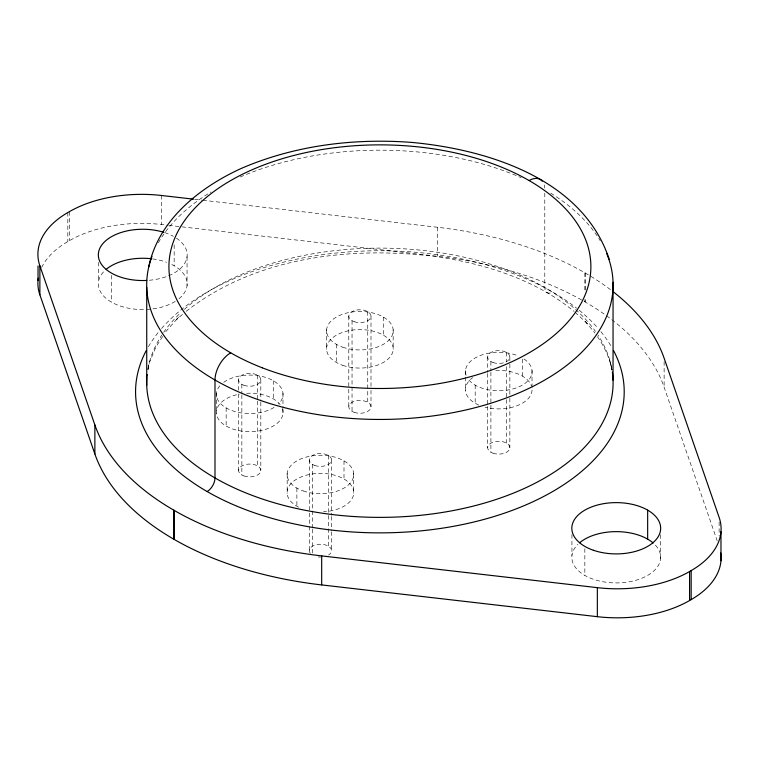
<?xml version="1.0" encoding="UTF-8"?>
<svg xmlns="http://www.w3.org/2000/svg" width="759" height="759" viewBox="0 0 759 759"><rect width="100%" height="100%" fill="white"/><g stroke="black" fill="none" stroke-linecap="round" stroke-linejoin="round"><path stroke-width="0.57" stroke-dasharray="3.79 2.85" d="M148.024 369.301L148.783 364.737L147.939 369.168M147.939 370.003L149.675 361.939L156.05 346.749L162.711 336.37M165.747 331.645L178.811 317.006L176.686 319.349L182.758 314.207M186.23 311.266C255.868 256.817 350.478 245.973 435.96 256.533C485.191 263.961 535.161 279.378 574.155 311.465M41.65 267.462A102.161 58.984 0 0 1 67.826 241.58L69.43 240.65A102.161 58.984 0 0 1 161.658 224.522L167.549 225.195M194.646 199.304L201.714 200.12M202.89 200.253L437.317 227.254A288.724 166.695 0 0 1 584.98 272.861L585.142 272.946A288.724 166.695 0 0 1 611.042 290.099M168.726 225.328L437.317 256.267A288.724 166.695 0 0 1 584.98 301.873L585.142 301.959A288.724 166.695 0 0 1 664.125 387.213L717.189 540.759M575.056 312.205L587.219 323.514L585.047 321.123L594.866 332.926M597.361 336.588C604.43 346.512 609.524 357.944 612.029 369.861A233.203 134.637 0 0 0 598.007 335.108M612.029 369.861L609.638 359.643L611.906 370.269M719.124 521.993L719.124 535.92M664.125 361.682L664.125 387.213M660.548 534.734L660.548 559.108M585.142 272.946L585.142 290.355M585.142 299.644L585.142 301.959M584.98 272.861L584.98 290.27M584.98 299.549L584.98 301.873M584.838 548.719L584.838 575.417M571.944 534.564L571.944 555.446M544.791 193.156L544.791 287.538A11.1 6.414 -60 0 0 552.647 292.073M532.021 370.525L532.021 387.526M522.306 359.064L522.306 376.066M509.858 357.024L509.858 362.916M509.858 364.092L509.858 397.061M509.858 398.238L509.858 447.696M506.604 352.489L506.604 361.91M506.604 366.625L506.604 398.418M506.604 399.595L506.604 443.161M490.902 361.559L490.902 370.98M490.902 372.157L490.902 403.949M490.902 405.126L490.902 452.231M487.648 357.024L487.648 372.327M487.648 373.513L487.648 405.306M487.648 406.482L487.648 447.696M475.191 385.136L475.191 403.266M465.485 370.525L465.485 390.676M437.317 227.254L437.317 256.267M393.162 329.691L393.162 349.833M383.447 317.091L383.447 335.231M370.999 316.19L370.999 389.196M370.999 390.373L370.999 406.862M367.745 311.655L367.745 402.327M353.713 473.474L353.713 493.616M352.043 320.715L352.043 411.387M348.789 316.19L348.789 388.02M348.789 389.196L348.789 406.862M343.998 460.874L343.998 479.014M336.332 344.292L336.332 362.432M331.55 459.973L331.55 515.314M331.55 516.49L331.55 530.626M331.55 531.803L331.55 550.645M328.296 455.438L328.296 514.317M328.296 515.494L328.296 546.11M326.626 329.691L326.626 349.833M312.585 464.508L312.585 528.093M312.585 529.27L312.585 555.171M309.34 459.973L309.34 550.645M296.883 488.075L296.883 506.215M287.177 473.474L287.177 493.616M282.974 393.304L282.974 408.038M282.974 408.911L282.974 413.446M273.268 380.705L273.268 398.845M260.811 379.804L260.811 400.999M260.811 402.175L260.811 470.476M257.557 375.269L257.557 399.993M257.557 401.169L257.557 465.941M241.855 384.329L241.855 393.75M241.855 394.936L241.855 475.001M238.601 379.804L238.601 392.754M238.601 393.93L238.601 470.476M226.154 407.906L226.154 426.046M216.438 393.304L216.438 413.446M187.056 256.722L187.056 285.745M174.162 244.882L174.162 265.773M161.658 195.499L161.658 224.522M111.345 275.356L111.345 302.044M98.452 262.348L98.452 282.082M69.43 211.638L69.43 240.65M67.826 212.558L67.826 241.58M544.184 184.968A22.21 12.827 -60 0 1 544.725 188.023M158.365 242.747A233.203 134.637 0 0 1 211.03 191.961M240.233 176.989A233.203 134.637 0 0 1 521.12 177.672M550.702 193.156A233.203 134.637 0 0 1 600.331 240.878M148.043 368.286A233.203 134.637 0 0 1 161.781 335.099M163.64 332.357A233.203 134.637 0 0 1 181.031 312.414M184.342 309.387A233.203 134.637 0 0 1 401.473 248.677A233.203 134.637 0 0 1 595.502 331.446M148.366 346.778A244.313 141.051 0 0 1 159.371 331.095M161.553 328.524A244.313 141.051 0 0 1 576.669 308.201M579.259 310.279A244.313 141.051 0 0 1 597.58 327.765M600.91 331.692A244.313 141.051 0 0 1 611.763 347.366M171.79 264.502A44.42 25.645 0 0 1 178.071 299.463M175.291 301.37A44.42 25.645 0 0 1 116.25 304.492A44.42 25.645 0 0 1 104.419 270.954M152.673 258.914A44.42 25.645 0 0 1 166.582 262.272M176.373 238.136A44.42 25.645 0 0 1 184.143 264.198A44.42 25.645 0 0 1 147.882 280.375M164.731 232.605A44.42 25.645 0 0 1 173.384 236.324M655.378 545.142A44.42 25.645 0 0 1 615.435 582.921A44.42 25.645 0 0 1 577.912 544.326M223.715 382.28A33.311 19.231 0 0 1 268.591 378.466A33.311 19.231 0 0 1 278.458 404.025M274.113 407.403A33.311 19.231 0 0 1 230.821 410.154A33.311 19.231 0 0 1 219.806 385.828M282.348 408.608A33.311 19.231 0 0 1 257.548 431.14A33.311 19.231 0 0 1 217.634 417.649A33.311 19.231 0 0 1 239.531 394.13M246.666 393.285A33.311 19.231 0 0 1 280.128 404.594M523.966 358.96A33.311 19.231 0 0 1 516.623 387.764A33.311 19.231 0 0 1 468.331 379.377M466.111 375.373A33.311 19.231 0 0 1 480.883 355.297A33.311 19.231 0 0 1 518.625 356.094M532.059 390.012A33.311 19.231 0 0 1 485.162 407.222M478.872 405.097A33.311 19.231 0 0 1 472.762 377.631M495.712 370.515A33.311 19.231 0 0 1 531.395 385.828M310.298 553.254A11.1 6.414 0 0 1 314.596 545.19A11.1 6.414 0 0 1 329.017 546.575A11.1 6.414 0 0 1 328.571 555.009M320.64 557.049A11.1 6.414 0 0 1 318.23 556.926M298.666 507.173A33.311 19.231 0 0 1 301.551 476.766A33.311 19.231 0 0 1 351.768 486.073A33.311 19.231 0 0 1 323.476 511.765M243.981 385.297A11.1 6.414 0 0 0 260.811 379.917A11.1 6.414 0 0 0 244.332 374.187A11.1 6.414 0 0 0 243.981 385.297M243.981 475.959A11.1 6.414 0 0 0 260.811 470.589A11.1 6.414 0 0 0 244.332 464.859A11.1 6.414 0 0 0 243.981 475.959M354.168 321.683A11.1 6.414 0 0 0 370.99 316.304A11.1 6.414 0 0 0 354.519 310.573A11.1 6.414 0 0 0 354.168 321.683M354.168 412.346A11.1 6.414 0 0 0 370.99 406.976A11.1 6.414 0 0 0 354.519 401.245A11.1 6.414 0 0 0 354.168 412.346M342.707 347.176A33.311 19.231 0 0 0 393.2 331.047A33.311 19.231 0 0 0 343.761 313.865A33.311 19.231 0 0 0 342.707 347.176M342.707 365.307A33.311 19.231 0 0 0 393.2 349.178A33.311 19.231 0 0 0 343.761 331.996A33.311 19.231 0 0 0 342.707 365.307M493.027 362.517A11.1 6.414 0 0 0 509.858 357.138A11.1 6.414 0 0 0 493.378 351.417A11.1 6.414 0 0 0 493.027 362.517M493.027 453.189A11.1 6.414 0 0 0 509.858 447.81A11.1 6.414 0 0 0 493.378 442.089A11.1 6.414 0 0 0 493.027 453.189M314.71 465.466A11.1 6.414 0 0 0 331.541 460.087A11.1 6.414 0 0 0 315.061 454.356A11.1 6.414 0 0 0 314.71 465.466M303.258 490.959A33.311 19.231 0 0 0 353.751 474.83A33.311 19.231 0 0 0 304.312 457.649A33.311 19.231 0 0 0 303.258 490.959"/><path stroke-width="1.14" d="M146.876 374.709L146.449 376.919L146.942 374.614M148.783 266.817C158.356 220.11 199.57 187.549 240.802 168.64C294.397 145.348 353.95 138.024 411.957 142.426C488.198 149.561 582.551 179.001 609.202 259.227M193.469 199.162L161.658 195.499A102.161 58.984 0 0 0 69.43 211.638L67.826 212.558A102.161 58.984 0 0 0 39.876 265.811L94.875 424.955A288.724 166.695 0 0 0 173.858 510.209L174.02 510.304A288.724 166.695 0 0 0 321.683 555.901L597.342 587.656A102.161 58.984 0 0 0 689.57 571.527L691.174 570.597A102.161 58.984 0 0 0 719.124 517.353L664.125 358.201A288.724 166.695 0 0 0 612.864 291.503M38.282 278.192A102.161 58.984 0 0 0 39.876 294.824L94.875 453.977A288.724 166.695 0 0 0 173.858 539.232L174.02 539.317A288.724 166.695 0 0 0 321.683 584.923L597.342 616.678A102.161 58.984 0 0 0 689.57 600.54L691.174 599.61A102.161 58.984 0 0 0 720.737 552.979M720.974 531.755L720.974 560.778M691.174 570.597L691.174 599.61M689.57 571.527L689.57 600.54M647.655 510.133L647.655 539.146M613.054 282.234L613.054 380.164M597.342 587.656L597.342 616.678M321.683 555.901L321.683 584.923M174.02 510.304L174.02 539.317M173.858 510.209L173.858 539.232M146.734 287.395L146.734 385.316M94.875 424.955L94.875 453.977M39.876 265.811L39.876 294.824M38.026 265.906L38.026 280.413M230.698 352.821A22.21 12.827 -60 0 0 214.996 380.022L214.996 477.942A11.1 6.414 -60 0 1 207.141 491.547M606.773 253.677A233.203 134.637 0 0 1 382.261 419.442A233.203 134.637 0 0 1 151.971 256.343M529.089 180.547A22.21 12.827 -60 0 1 542.23 181.164M612.361 372.1A233.203 134.637 0 0 1 384.149 517.353A233.203 134.637 0 0 1 146.904 377.005M613.462 350.43A244.322 141.06 0 0 1 380.174 532.865A244.322 141.06 0 0 1 146.155 350.734M146.8 280.432A44.42 25.645 0 0 1 99.23 249.777A44.42 25.645 0 0 1 163.783 232.311M106.165 269.369A44.42 25.645 0 0 1 151.62 258.781M579.658 542.742A44.42 25.645 0 0 1 653.138 542.998M262.253 367.802A210.993 121.82 0 0 0 590.398 274.938A210.993 121.82 0 0 0 287.025 157.303A210.993 121.82 0 0 0 262.253 367.802M593.339 550.237A44.42 25.645 0 0 0 660.662 528.729A44.42 25.645 0 0 0 594.743 505.826A44.42 25.645 0 0 0 593.339 550.237"/></g></svg>
